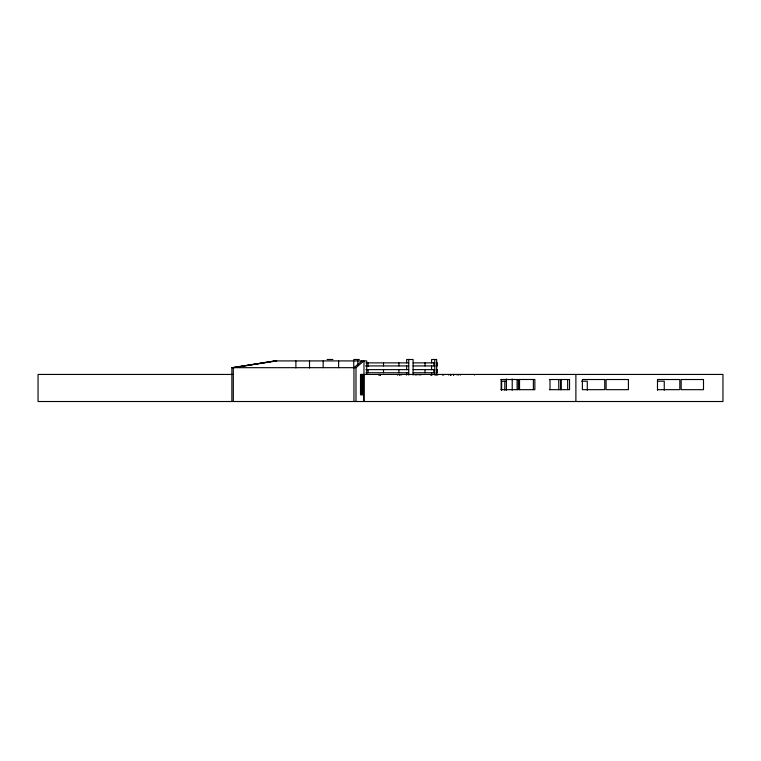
<?xml version="1.0" encoding="UTF-8"?>
<svg xmlns="http://www.w3.org/2000/svg" width="761" height="761" viewBox="0 0 761 761"><rect width="100%" height="100%" fill="white"/><g stroke="black" fill="none" stroke-linecap="round" stroke-linejoin="round"><path stroke-width="1.14" d="M361.951 360.914L353.951 367.677L353.951 401.513M231.867 401.513L231.867 367.677L355.986 367.677L363.977 360.914L363.977 401.513M233.313 401.513L233.313 367.677L275.092 360.914L366.716 360.914L366.716 374.441M231.867 367.677L275.092 360.914M233.313 367.677L276.766 360.914M365.879 365.946L368.41 365.927M327.078 359.487L332.89 359.487M353.694 359.487L359.306 359.487M365.87 362.873L408.733 362.873M413.09 362.873L434.788 362.873M436.652 362.873L437.385 362.873L437.385 365.927L436.652 365.927M365.87 365.927L408.733 365.927M413.09 365.927L435.026 365.927M365.87 369.637L408.733 369.637M413.09 369.637L434.788 369.637M436.652 369.637L437.385 369.637L437.385 372.757L436.652 372.757M365.87 372.757L408.733 372.757M413.09 372.757L434.788 372.757M232.98 374.441L38.05 374.441L38.05 401.513L722.95 401.513L722.95 374.441L363.758 374.441L363.729 401.513M501.014 379.52L518.374 379.52L518.374 389.67L501.014 389.67M519.24 379.492L534.859 379.492L534.859 389.67L519.24 389.67M549.404 379.52L569.532 379.52L569.532 389.67L549.404 389.67M501.337 381.213L506.398 381.213M581.642 381.213L587.283 381.213L587.283 390.231M657.485 381.213L664.248 381.213L664.248 390.231M657.485 389.67L679.811 389.67L679.811 379.52L657.485 379.52L657.485 390.231M575.887 374.441L575.887 401.513M567.658 379.52L567.658 389.67M561.19 379.52L561.19 389.67M560.534 379.52L560.534 389.67M558.764 379.52L558.764 389.67M550.003 379.52L550.003 389.67M533.385 379.492L533.385 389.67M519.535 379.492L519.535 389.67M517.09 379.52L517.09 389.67M512.22 378.959L512.22 390.231M506.398 378.959L506.398 390.231M504.819 381.213L504.819 390.231M501.642 381.213L501.642 390.231M501.147 379.52L501.147 389.67M474.531 374.441L474.531 375.087M460.386 374.441L460.386 375.087M458.693 374.441L458.693 375.087M457.133 374.441L457.133 375.087M453.708 374.441L453.708 375.087M453.623 374.441L453.623 375.087M451.007 374.441L451.007 375.087M450.845 374.441L450.845 375.087M450.455 374.441L450.455 375.087M448.733 374.441L448.733 375.116M443.587 374.441L443.587 375.116M442.617 374.441L442.617 375.116M437.746 374.441L437.746 375.087M436.652 375.078L436.652 359.487L431.611 359.487L431.611 362.873M435.768 374.441L435.768 375.116M434.788 359.487L434.788 375.078M433.856 362.873L433.856 365.927M433.856 369.637L433.856 372.757M431.925 374.441L431.925 375.116M431.611 365.927L431.611 369.637M431.611 372.757L431.611 375.087M430.621 374.441L430.621 375.116M425.028 362.873L425.028 365.927M425.028 369.637L425.028 372.757M420.814 374.441L420.814 375.116M419.111 374.441L419.111 375.116M416.8 374.441L416.8 375.116M415.268 374.441L415.268 375.116M413.09 375.078L413.09 359.487L406.659 359.487L406.659 362.873M408.733 359.487L408.733 375.078M406.659 365.927L406.659 369.637M406.659 372.757L406.659 375.087M401.228 374.441L401.228 375.116M399.896 374.441L399.896 375.116M399.24 374.441L399.24 375.116M398.897 362.873L398.897 365.927M398.897 369.637L398.897 372.757M397.584 374.441L397.584 375.116M383.506 362.873L383.506 365.927M383.506 369.637L383.506 372.757M380.462 374.441L380.462 375.116M380.319 374.441L380.319 375.116M379.444 374.441L379.444 375.116M378.778 374.441L378.778 375.116M368.077 362.873L368.077 365.927M368.077 369.637L368.077 372.757M357.813 360.914L357.813 365.423M355.986 367.677L355.986 401.513M353.751 360.914L353.751 367.677M338.635 360.914L338.635 367.677M323.159 360.914L323.159 367.677M309.527 360.914L309.527 368.02M295.886 360.914L295.886 367.915M361.218 374.441L360.505 374.441L360.505 394.74L361.218 394.74L361.218 374.441M362.084 374.441L361.389 374.441L361.389 394.74L362.084 394.74L362.084 374.441M362.949 374.441L362.226 374.441L362.226 394.74L362.949 394.74L362.949 374.441M604.738 379.52L582.403 379.52L582.365 389.67L604.738 389.67L604.738 379.52M628.415 379.52L606.089 379.52L606.089 389.67L628.415 389.67L628.415 379.52M703.497 379.52L681.171 379.52L681.171 389.67L703.497 389.67L703.497 379.52"/></g></svg>
